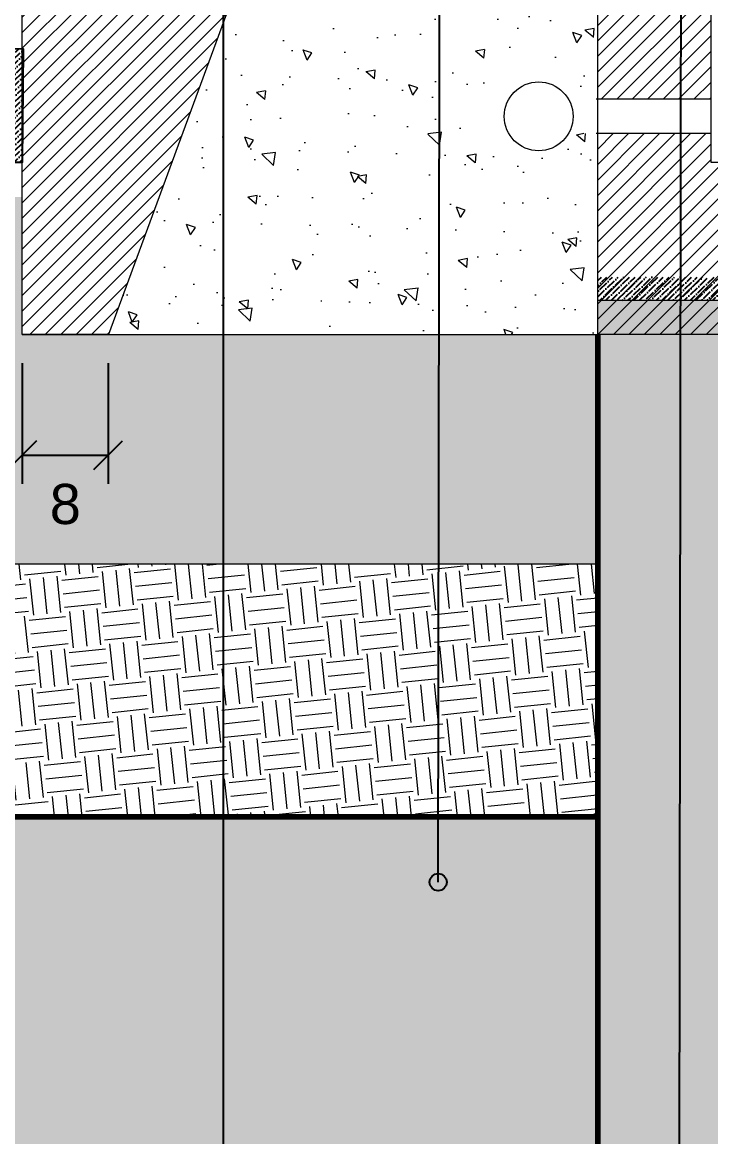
# Model space of a CAD drawing. Header units: metres. Extents: x -325 to 301, y -147 to 149.
# Drawn here: x 63.305 to 63.905, y 76.682 to 77.653 of the extents above; entities that cross this region are included whole.
import ezdxf

# ---------------------------------------------------------------- set-up
doc = ezdxf.new("R2010")
doc.units = ezdxf.units.M
doc.linetypes.add('ACAD_ISO03W100', pattern=[30, 12, -18])
doc.linetypes.add('DASH_1', pattern=[0.4, 0.1, -0.3])
doc.layers.get('Defpoints').update_dxf_attribs({"lineweight": 13})
doc.layers.add('-aux', color=50, linetype='Continuous', plot=False)
doc.layers.add('-AUX_MON', color=3, linetype='Continuous', plot=False)
doc.layers.add('0-TX-1_25', color=7, linetype='Continuous', true_color=0x3f4f7f)
doc.layers.add('EIT_3 TR sorra', color=7, linetype='Continuous', true_color=0xd8ceb0)
doc.layers.add('02-L-Geotextile', color=32, linetype='Continuous')
doc.layers.add('02-L-Waterproofing Membrane', color=152, linetype='Continuous')
for name, color, linetype, lineweight in [('1-CM', 7, 'Continuous', 0), ('3-TR Formigó', 252, 'Continuous', 0), ('3-TR Tot-u', 37, 'Continuous', 0)]:
    doc.layers.add(name, color=color, linetype=linetype, lineweight=lineweight)
doc.layers.add('3-TR grava', color=7, linetype='Continuous', lineweight=5, true_color=0x666666)
doc.layers.add('3-TR tot_u', color=7, linetype='Continuous', lineweight=5, true_color=0x787878)
doc.styles.get("Standard").update_dxf_attribs({"font": 'arial.ttf'})
doc.dimstyles.new('ISO-25', dxfattribs={"dimtxt": 0.1, "dimasz": 0.1, "dimexe": 0.1, "dimexo": 0.1, "dimgap": 0.1, "dimtad": 1, "dimdec": 0, "dimlfac": 100, "dimzin": 9, "dimtxsty": 'Standard', "dimblk": 'OBLIQUE', "dimcen": 0.1, "dimadec": 0, "dimazin": 0, "dimtfac": 1, "dimtdec": 0, "dimtmove": 0, "dimatfit": 3, "dimldrblk": 'OBLIQUE', "dimfxl": 1, "dimarcsym": 0})
pattern_1 = [(44.99999999989516, (-45.99746788525954, 30.80656202230603), (-0.006735192090789537, 0.006735192090814185), [])]

# ---------------------------------------------------------------- blocks, each defined once
blk = doc.blocks.new('_Oblique')
at = {"color": 0, "lineweight": -2}
blk.add_line((-0.499999999995058, -0.4999999998130015), (0.500000000028669, 0.500000000163238), dxfattribs=at)
blk = doc.blocks.new('*D348')
at = {"layer": '0-TX-1_25', "color": 0, "lineweight": -2, "transparency": 16777216}
for p, q in [((63.30522401409755, 77.35607498071103), (63.30522401409755, 77.25109165466331)), ((63.38022406830051, 77.35607498117666), (63.38022406830051, 77.25109165466331)), ((63.30522401409755, 77.27609165466332), (63.38022406830051, 77.27609165466332))]:
    blk.add_line(p, q, dxfattribs=at)
at = {"layer": 'Defpoints', "color": 0, "transparency": 16777216}
for p in [(63.30522401409755, 77.38107498071102), (63.38022406830051, 77.38107498117664), (63.38022406830054, 77.27609165466329)]:
    blk.add_point(p, dxfattribs=at)
at = {"layer": '0-TX-1_25', "color": 0, "lineweight": -2, "transparency": 16777216, "xscale": 0.025, "yscale": 0.025, "zscale": 0.025, "rotation": 180}
blk.add_blockref('_Oblique', (63.30522401409755, 77.27609165466332), dxfattribs=at)
at = {"layer": '0-TX-1_25', "color": 0, "lineweight": -2, "transparency": 16777216, "xscale": 0.025, "yscale": 0.025, "zscale": 0.025}
blk.add_blockref('_Oblique', (63.38022406830051, 77.27609165466332), dxfattribs=at)
at = {"layer": '0-TX-1_25', "color": 0, "transparency": 16777216, "insert": (63.34272404119889, 77.23322160009306), "char_height": 0.035, "attachment_point": 5}
blk.add_mtext('8', dxfattribs=at)
blk = doc.blocks.new('Bench')
at = {"layer": '3-TR Formigó'}
h = blk.add_hatch(dxfattribs=at)
h.set_pattern_fill('ANSI31', color=256, scale=0.002999999999999998, angle=-18.27604261032588, style=0)
h.set_pattern_definition([(44.99999999989514, (-45.49588849255815, 30.80655877431855), (-0.006735192090789539, 0.006735192090814186), [])])
h.paths.add_polyline_path([(0, -4.656612873077393e-10), (0.50157939363271, -3.247521817684174e-06), (0.50157939363271, -0.1000032475218177), (0.2407935219807274, -0.1000032475218177), (0.0750000006519258, -0.5499999993480742), (4.656612873077393e-10, -0.5499999998137355)])
at = {"layer": '1-CM'}
blk.add_lwpolyline([(0, -4.656612873077393e-10), (0.50157939363271, -3.247521817684174e-06), (0.50157939363271, -0.1000032475218177), (0.2407935219807274, -0.1000032475218177), (0.0750000006519258, -0.5499999993480742), (4.656612873077393e-10, -0.5499999998137355)], close=True, dxfattribs=at)
blk = doc.blocks.new('WaterFall Channel')
at = {"layer": '3-TR Formigó'}
h = blk.add_hatch(dxfattribs=at)
h.set_pattern_fill('ANSI31', color=256, scale=0.002999999999999998, angle=-18.27604261032588, style=0)
h.set_pattern_definition(pattern_1)
h.paths.add_polyline_path([(0.09851920045912266, -5.111424252390862e-05), (-1.862645149230957e-09, -4.21903096139431e-05), (-1.586973667144775e-06, -0.3450375250540674), (0.09851920185610652, -0.3450375245884061)])
h = blk.add_hatch(dxfattribs=at)
h.set_pattern_fill('ANSI31', color=256, scale=0.002999999999999998, angle=-18.27604261032588, style=0)
h.set_pattern_definition(pattern_1)
edge = h.paths.add_edge_path()
edge.add_line((0.2775232149288058, -0.3999967519193888), (0.09851920289786673, -0.399983162310834))
edge.add_line((0.0985192027874291, -0.3999831625260413), (0.09850334863473266, -0.3750360802174705))
edge.add_line((0.09850334841758013, -0.3750360794365406), (8.131846438483303e-06, -0.3750389689504763))
edge.add_line((8.132075890898705e-06, -0.3750389693304896), (2.610995292813556e-06, -0.5499805477600215))
edge.add_line((2.610962837934494e-06, -0.5499805477447808), (0.4998713918417007, -0.55001295594018))
edge.add_line((0.4998713918030262, -0.550012955442071), (0.4998762687482911, -0.02505663389764512))
edge.add_arc((0.4898366797715425, -0.02645006636157632), 0.01013582737205396, 7.901811327813464, 96.45579601798397)
edge.add_line((0.4886970412917435, -0.01637851120904088), (0.4156654507110769, -0.02505111455165835))
edge.add_line((0.4156654509715736, -0.02505111368373036), (0.277523214760678, -0.3999967512740903))
at = {"layer": '1-CM'}
blk.add_lwpolyline([(4.656612873077393e-10, -4.656612873077393e-10), (0.09851920325309038, -4.656612873077393e-10), (0.09851920325309038, -0.3999831615947187), (0.2775232149288058, -0.3999967519193888), (0.4156654509715736, -0.02505111368373036), (0.4886970412917435, -0.01637851120904088, -0.4492722296790671), (0.4998762696050107, -0.02630873816087842), (0.4998762682080269, -0.550012955442071), (-2.265442162752151e-06, -0.5499805482104421), (4.656612873077393e-10, -4.656612873077393e-10)], format="xyb", dxfattribs=at)
blk = doc.blocks.new('POINT')
at = {"layer": '0-TX-1_25'}
h = blk.add_hatch(dxfattribs=at)
h.set_pattern_fill('ANGLE', color=256)
h.set_pattern_definition([(0, (-83.74681484067048, -12.72584030761209), (0, 6.985), [5.08, -1.905]), (90, (-83.74681484067048, -12.72584030761209), (-6.985, 4.277078946022131e-16), [5.08, -1.905])])
edge = h.paths.add_edge_path()
edge.add_arc((0, 0), 0.0075, 0, 360)
h = blk.add_hatch(color=256, dxfattribs=at)
h.dxf.hatch_style = 1
edge = h.paths.add_edge_path()
edge.add_arc((0, 0), 0.0075, 0, 360)
blk.add_circle((0, 0), 0.0075, dxfattribs=at)

msp = doc.modelspace()

# ---------------------------------------------------------------- hatches: boundary and pattern name
at = {"layer": '3-TR grava'}
h = msp.add_hatch(dxfattribs=at)
h.set_pattern_fill('GRAVEL', color=256, scale=0.002499999999999999, angle=-65.4594079214056)
h.set_pattern_definition([(162.5533795785944, (62.18200395850295, 81.40587621031517), (-0.7308664413105133, 0.2247454003224839), [0.008543035999999997, -0.8457620909891246]), (119.5103330785944, (62.17385391587575, 81.40843756350726), (0.3742512880765163, -0.6667924889896534), [0.01466011799999999, -1.451351222338099]), (67.05103917859438, (62.16663262968981, 81.42119577462093), (-0.3716630592082972, -0.8677521653213358), [0.010337038, -1.023368069852499]), (201.8142810785944, (62.14190582116905, 81.43713019617859), (1.181651354603073, 0.4697151542846622), [0.013350113, -1.321660935643449]), (227.3742462585944, (62.12951166892185, 81.43216930512222), (0.5612966858302837, 0.6053067655956635), [0.01309084249999999, -1.295995193633599]), (291.8142810785944, (62.12064644968856, 81.42253714477546), (-0.469715154284662, 1.181651354603073), [0.013350113, -1.321660935643449]), (332.2348325485944, (62.12560734074492, 81.41014299252825), (-0.9205000676641384, 0.487190799820997), [0.01765484149999999, -1.747827882856174]), (6.795920448594397, (62.1412294679435, 81.40191851280056), (1.455422802273856, 0.1758798357438445), [0.01666798799999999, -1.650131415047624]), (55.97015769859441, (62.15778035158337, 81.40389089099445), (0.5399387022612131, 0.8049723273507521), [0.01339532499999999, -1.3261386424678]), (109.7769503785944, (62.16527671357812, 81.41499222793391), (0.2323495932458333, -0.6617765230940462), [0.01529283199999999, -0.7493484237499997]), (156.9380298785944, (62.16010224268658, 81.42938303579838), (-0.9518899865877168, 0.403052978445805), [0.01977694799999999, -1.957919312804424]), (73.35466690859441, (62.16743839418382, 81.3796802252017), (0.1619655624356715, 0.5625907985248246), [0.00675011349999999, -0.668264145608599]), (106.0098264785944, (62.16937194899717, 81.38614751140102), (0.2273336257813093, -0.8036782145792247), [0.01284204949999999, -1.271365974925999]), (159.5405920785944, (62.16583007485642, 81.39849150397113), (-0.05776387016626404, -0.02637395122873604), [0.008980233499999985, -0.08082232771069987]), (137.7391825885944, (62.17091556269034, 81.40569984903021), (0.2473974964595234, -0.2360714483909447), [0.004836032999999992, -0.4787655592223494]), (226.3420015685945, (62.16733646999936, 81.40895210140499), (0.1469176592604953, 0.1368857238627072), [0.006839140499999997, -0.3351188247499998]), (325.5043486085944, (62.16261504103187, 81.40400415147546), (0.1946495940143111, -0.120543708048443), [0.01110799149999999, -0.3591574538227498]), (96.10564325859433, (62.17176988203116, 81.39771322656111), (-0.005015967701359904, -0.1419016915615013), [0.00803217849999999, -0.1927724529206998]), (310.9301324125944, (62.15203957828669, 81.44245514610142), (0.4370311227861184, -0.498516847976386), [0.01125219999999998, -1.113970666813473]), (4.886768018594401, (62.15941134350388, 81.43395398573459), (-0.7408983767459327, -0.05905798282647834), [0.009439973499999985, -0.9345553919549988]), (227.7391825885944, (62.18332265606441, 81.40298801680686), (0.236071448391113, 0.2473974964597082), [0.009672002499999995, -0.4739295897223497]), (278.1510517485945, (62.17681815131485, 81.39582983142486), (-0.09044790183450205, 0.6567605553424388), [0.0112522, -1.113970666813499]), (273.9845468585944, (62.1162259787836, 81.4261032963396), (-0.01634201581114443, 0.3415672532887591), [0.01085087999999998, -0.5316933578276491]), (229.3157326785944, (62.11697997877022, 81.41527864003928), (0.5035328153719132, 0.5789328146197839), [0.009091802999999996, -0.9000898345179996]), (1.342001568594393, (62.12582252541043, 81.37603642687647), (0.3415672532877387, 0.01634201583260717), [0.009672002499999995, -0.4739295897223497]), (311.8946167185944, (62.13549190430743, 81.37626294783851), (-0.5739168466802447, 0.6454345072093443), [0.0106445685, -1.053809399504999]), (3.984546858594393, (62.11289928930833, 81.40434072325793), (-0.3415672532888743, -0.01634201580877165), [0.005425439999999991, -0.5371187978276492]), (35.85052455259439, (62.12424008833671, 81.37950225908644), (0.204681529436305, 0.1632596750812058), [0.003237864999999998, -0.3205498741131499]), (100.5043486105944, (62.12686454233273, 81.38139859534954), (0.02135798351994012, -0.1996655617274969), [0.01309084249999999, -0.2487263647267249]), (120.5495980385944, (62.12447794559529, 81.39427006694423), (0.321503382482428, -0.5512647504169873), [0.01213167499999999, -1.201034121583424]), (238.2306596085944, (62.1574162927169, 81.40163049586488), (0.08915378909610928, 0.1105117726299222), [0.009158096999999995, -0.2197944089919999]), (287.6978186685944, (62.15259454439524, 81.39384451210414), (0.332829430610122, -1.034733695266432), [0.01598891899999997, -1.582900226625773]), (355.4859879785944, (62.15745511609745, 81.3786123260257), (-0.5098428960780156, 0.04643782207191866), [0.006537705999999996, -0.6472348079527496]), (24.54059207859439, (62.16397256197385, 81.37809778812797), (0.03138991893752502, 0.08413782139499214), [0.003809999999999998, -0.05968999999999997]), (54.7970292385944, (62.1256833826757, 81.39621656288442), (-0.2988512862779227, -0.4156731392452753), [0.008821673999999996, -0.8733485193299996]), (342.5533795785944, (62.13076887050966, 81.4034249079435), (0.7308664413097111, -0.224745400325036), [0.01708607199999999, -0.8372190549891245]), (294.5405920785944, (62.14706895576407, 81.39830220155932), (0.08413782139499214, -0.03138991893752502), [0.01650999999999999, -0.04698999999999998]), (259.8454385785944, (62.15392618308354, 81.3832835953161), (-0.1406075784639759, -0.7622563603398058), [0.01004023899999999, -0.9939829181034995]), (188.5951961785944, (62.15215604842831, 81.3734006365839), (-0.257429431892943, -0.04773193475317565), [0.009245726999999995, -0.4530412509692998]), (142.1865674385944, (62.14301414855589, 81.37201883821852), (-1.078743774950315, 0.8337740209468908), [0.01505362749999999, -1.490311610573449]), (109.9666708185944, (62.13112159307957, 81.38124811631828), (-0.2850974958072774, 0.7773042633900631), [0.01592573649999998, -1.576646161405998])])
h.paths.add_polyline_path([(63.60647349203255, 75.53142900225953, -1), (63.45647349203254, 75.53142900225953, -1)], flags=16)
h.paths.add_polyline_path([(63.80682710658834, 76.96107121132569), (62.69432465513653, 76.96107344903307), (63.26924760539571, 75.43107057036029), (63.80682416691303, 75.43107057036029)])
at = {"layer": '3-TR Tot-u'}
h = msp.add_hatch(dxfattribs=at)
h.set_pattern_fill('EARTH', color=256, scale=0.005, angle=-84.07414778341365)
h.set_pattern_definition([(275.9258522165863, (62.10525084345201, 76.18109224560615), (0.03485825126725671, -0.02830242601949161), [0.03175, -0.03175]), (275.9258522165863, (62.11709347044328, 76.18232146284011), (0.03485825126725671, -0.02830242601949161), [0.03175, -0.03175]), (275.9258522165863, (62.12893609743455, 76.18355068007406), (0.03485825126725671, -0.02830242601949161), [0.03175, -0.03175]), (5.925852216586344, (62.13329337884295, 76.18001287682162), (0.02830242601949161, 0.03485825126725671), [0.03174999999999994, -0.03174999999999994]), (5.925852216586344, (62.13452259607692, 76.16817024983035), (0.02830242601949161, 0.03485825126725671), [0.03174999999999994, -0.03174999999999994]), (5.925852216586344, (62.13575181331086, 76.15632762283909), (0.02830242601949161, 0.03485825126725671), [0.03174999999999994, -0.03174999999999994])])
h.paths.add_polyline_path([(62.37361428136987, 77.35798827924523), (62.37361428136984, 77.15760473356497), (62.62113165831443, 77.15585693399575), (62.69432465513653, 76.96107344903307), (63.80682628811542, 76.96107121132734), (63.80682752929192, 77.1810740012794), (62.81165552299714, 77.18107512072427), (62.74625331482993, 77.35215262631715)])
at = {"layer": '3-TR tot_u'}
h = msp.add_hatch(dxfattribs=at)
h.set_pattern_fill('AR-CONC', color=256, scale=0.0005, angle=90.27678088138283)
h.set_pattern_definition([(140.2767808813828, (62.10521847513508, 76.42109224581569), (0.007529408319146688, 0.09112977025436622), [0.009525, -0.104775]), (85.2767808813829, (62.10521847513508, 76.42109224581569), (-0.09544218246381948, -0.0180829760590076), [0.00762, -0.08382029208500001]), (190.7282255813828, (62.10584592413198, 76.42868636895358), (-0.08791277024958873, 0.07304679397383136), [0.008095004399999989, -0.0890451222999999]), (136.4609808813828, (62.07981877150203, 76.42096954555566), (0.02036616536872721, 0.135639486306251), [0.01428749999999999, -0.1571624999999998]), (186.9123384913829, (62.08151593833421, 76.43227282597813), (-0.1242850351344667, 0.1181030589831279), [0.01214251157, -0.13356780408]), (81.46093205138288, (62.07981877150203, 76.42096954555566), (-0.1242850351284049, 0.1181030589898943), [0.011429983535, -0.12572986596]), (111.2767808813828, (62.08610734728029, 76.43370007243719), (0.05076579922627469, 0.07605331832968265), [0.009525, -0.104775]), (56.27678088138284, (62.08610734728029, 76.43370007243719), (-0.09224218262257797, 0.03045577347668214), [0.00762, -0.08381999999999999]), (161.7282258813828, (62.0903378305747, 76.44003784896191), (-0.04147638387081798, 0.1065090916350389), [0.008095004399999989, -0.0890449687999999]), (127.7767808813828, (62.10521847513508, 76.42109224581569), (-0.04228448622992289, 0.001340052794281255), [0, -0.082804, 0, -0.08509, 0, -0.0841375]), (97.77678088138283, (62.10521847513508, 76.42109224581569), (-0.05025109645929177, 0.03316746933154464), [0, -0.04851399999999999, 0, -0.080899, 0, -0.03206750000000001]), (57.77678088138285, (62.10535528592499, 76.39277157626485), (0.002536838549615344, 0.0678083435244748), [0, -0.03175, 0, -0.09906000000000001, 0, -0.131445]), (47.77678088138283, (62.105416636055, 76.38007172444833), (-0.01307088239659678, 0.07400231239268362), [0, -0.041275, 0, -0.065786, 0, -0.093345])])
edge = h.paths.add_edge_path()
edge.add_line((63.80679741574625, 77.83107173364228), (63.54601753342885, 77.83107173364228))
edge.add_line((63.54601753342885, 77.83107173364228), (63.38025638041699, 77.38107498160647))
edge.add_line((63.38025638041699, 77.38107498160649), (63.80679534672153, 77.38107276162717))
edge.add_line((63.80679534672151, 77.38107276162717), (63.80679632377866, 77.55603420919614))
edge.add_line((63.80679632377866, 77.55603420919614), (63.78128301706839, 77.55603420938773))
edge.add_arc((63.75530225449245, 77.57103420858681), 0.02999999999999986, 179.9999999999992, 330.00000176630294, ccw=False)
edge.add_arc((63.75530225449245, 77.57103420858681), 0.03000000000000003, 29.999999260610423, 180, ccw=False)
edge.add_line((63.78128301679956, 77.58603420825153), (63.80679644737801, 77.58603420834733))
edge.add_line((63.80679644737802, 77.58603420834733), (63.80679741574626, 77.83107173364228))
h = msp.add_hatch(dxfattribs=at)
h.set_pattern_fill('AR-CONC', color=256, scale=0.0002499999999999998, angle=90.27678088138283)
h.set_pattern_definition([(140.2767808813828, (62.10521847513508, 76.42109224581569), (0.003764704159573342, 0.04556488512718308), [0.004762499999999997, -0.05238749999999997]), (85.2767808813829, (62.10521847513508, 76.42109224581569), (-0.04772109123190971, -0.009041488029503797), [0.003809999999999998, -0.04191014604249998]), (190.7282255813828, (62.10553219963353, 76.42488930738463), (-0.04395638512479434, 0.03652339698691566), [0.004047502199999992, -0.04452256114999992]), (136.4609808813828, (62.09251862331857, 76.42103089568567), (0.0101830826843636, 0.06781974315312546), [0.00714374999999999, -0.07858124999999985]), (186.9123384913829, (62.09336720673465, 76.42668253589692), (-0.0621425175672333, 0.05905152949156391), [0.006071255784999996, -0.06678390203999995]), (81.46093205138288, (62.09251862331857, 76.42103089568567), (-0.06214251756420239, 0.0590515294949471), [0.005714991767499997, -0.06286493297999995]), (111.2767808813828, (62.09566291120768, 76.42739615912645), (0.02538289961313733, 0.0380266591648413), [0.004762499999999997, -0.05238749999999997]), (56.27678088138284, (62.09566291120768, 76.42739615912645), (-0.04612109131128896, 0.01522788673834106), [0.003809999999999998, -0.04190999999999997]), (161.7282258813828, (62.09777815285489, 76.4305650473888), (-0.02073819193540898, 0.05325454581751939), [0.004047502199999992, -0.04452248439999992]), (127.7767808813828, (62.10521847513508, 76.42109224581569), (-0.02114224311496143, 0.0006700263971406273), [0, -0.04140199999999997, 0, -0.04254499999999997, 0, -0.04206874999999997]), (97.77678088138283, (62.10521847513508, 76.42109224581569), (-0.02512554822964587, 0.01658373466577231), [0, -0.02425699999999998, 0, -0.04044949999999997, 0, -0.01603374999999999]), (57.77678088138285, (62.10528688053003, 76.40693191104027), (0.001268419274807671, 0.03390417176223738), [0, -0.01587499999999999, 0, -0.04952999999999997, 0, -0.06572249999999996]), (47.77678088138283, (62.10531755559504, 76.400581985132), (-0.006535441198298388, 0.03700115619634179), [0, -0.02063749999999999, 0, -0.03289299999999998, 0, -0.04667249999999997])])
h.paths.add_polyline_path([(63.80679543663834, 77.38136433719983), (63.305224010655, 77.38078340556717), (63.30496015690798, 77.5008377313329), (62.68972357324714, 77.50556422667415), (62.81165552299711, 77.18107512072433), (63.80679432208518, 77.18107276183969)])
h = msp.add_hatch(dxfattribs=at)
h.set_pattern_fill('AR-CONC', color=256, scale=0.0002499999999999997, angle=92.9928143935928)
h.set_pattern_definition([(142.9928143935928, (-123.3267220144058, -2.435000343739816), (0.00160133854976033, 0.04569209416202706), [0.004762499999999995, -0.05238749999999995]), (87.99281439359284, (-123.3267220144058, -2.435000343739816), (-0.04723904418761809, -0.01129264178091974), [0.003809999999999996, -0.04191014604249996]), (193.4442590935928, (-123.3265885697961, -2.431192681444466), (-0.04563770368725484, 0.03439945236275431), [0.004047502199999992, -0.04452256114999992]), (139.1770143935928, (-123.3394046927549, -2.435663419823041), (0.00695793884922797, 0.0682260934048176), [0.007143749999999992, -0.07858124999999991]), (189.6283720035927, (-123.3388248710781, -2.429977917407748), (-0.06487092434638955, 0.05604051034146583), [0.006071255784999993, -0.06678390203999993]), (84.17696556359282, (-123.3394046927549, -2.435663419823041), (-0.06487092434352237, 0.05604051034498883), [0.005714991767499994, -0.06286493297999993]), (113.9928143935928, (-123.3365655612092, -2.429156311627663), (0.02355245547627941, 0.03918673552424966), [0.004762499999999994, -0.05238749999999994]), (58.99281439359278, (-123.3365655612092, -2.429156311627663), (-0.04679086962607495, 0.01302528763197387), [0.003809999999999996, -0.04190999999999995]), (164.4442593935928, (-123.3346028565734, -2.425890750334747), (-0.02323841438272714, 0.05221202305941412), [0.004047502199999996, -0.04452248439999995]), (130.4928143935928, (-123.3267220144058, -2.435000343739816), (-0.02115024290892982, -0.0003325720948346777), [0, -0.04140199999999996, 0, -0.04254499999999996, 0, -0.04206874999999995]), (100.4928143935928, (-123.3267220144058, -2.435000343739816), (-0.02588315998721204, 0.01537450676871891), [0, -0.02425699999999997, 0, -0.04044949999999996, 0, -0.01603374999999999]), (60.4928143935928, (-123.325982684573, -2.449141530099112), (-0.0003395878614522781, 0.03392619092123889), [0, -0.01587499999999998, 0, -0.04952999999999995, 0, -0.06572249999999992]), (50.49281439359279, (-123.3256511465314, -2.455482869273684), (-0.008281435526141462, 0.03664990282591291), [0, -0.02063749999999996, 0, -0.03289299999999993, 0, -0.04667249999999992])])
h.paths.add_polyline_path([(64.90691454359427, 75.33107173343274), (64.23682397477859, 75.33107173343274), (64.23682897225231, 77.41102511453643), (63.80683348357402, 77.41102588700798), (63.80682448976842, 75.33107103595415), (62.60691454359427, 75.33107122907415), (62.60691454359427, 74.9810712360736), (64.90691454359427, 74.98107130044694)])
at = {"layer": 'EIT_3 TR sorra'}
h = msp.add_hatch(dxfattribs=at)
h.set_pattern_fill('ANSI36', color=256, scale=0.001075000000000009, angle=-1.014200710357327, style=0, double=1)
h.set_pattern_definition([(43.98579928964266, (33.20928256178806, 7.546513950144316), (0.001927275125572214, 0.00660389192404396), [0.008532812500000061, -0.001706562500000013, 0, -0.001706562500000013])])
edge = h.paths.add_edge_path()
edge.add_line((63.305193965906, 77.53083690178525), (63.28554207563931, 77.53099006756153))
edge.add_line((63.28554207563931, 77.53099006756153), (63.28560597833777, 77.53918559818473))
edge.add_arc((63.23718990126559, 77.53956311300853), 0.04841754884855013, 359.5532564991239, 375.5522756252356)
edge.add_line((63.28383470105538, 77.5525447033992), (63.27804995433027, 77.57333017901462))
edge.add_arc((63.33310226017361, 77.58865163823629), 0.05714458409464399, 179.5532547048787, 195.552273831098, ccw=False)
edge.add_line((63.27595941315005, 77.58909720011931), (63.27628009964312, 77.6302247132821))
edge.add_line((63.27628009964312, 77.6302247132821), (63.30596677691275, 77.62999323259052))
edge.add_line((63.30596677691275, 77.62999323259052), (63.305193965906, 77.53083690178525))
edge.add_line((63.305193965906, 77.53083690178525), (63.28554207563931, 77.53099006756153))
h = msp.add_hatch(dxfattribs=at)
h.set_pattern_fill('ANSI36', color=256, scale=0.001075000000000009, angle=-1.014200710357327, style=0, double=1)
h.set_pattern_definition([(43.98579928964266, (62.10525084345201, 81.42109224560615), (0.001927275125572216, 0.006603891924043957), [0.008532812500000073, -0.001706562500000015, 0, -0.001706562500000015])])
h.paths.add_polyline_path([(64.23670650483174, 77.4310093019804), (63.80679884197087, 77.43104171140799), (63.80682797111049, 77.41102547502473), (64.23682345978878, 77.41102552651968)])

# ---------------------------------------------------------------- linework, layer by layer
at = {"layer": '-aux'}
msp.add_lwpolyline([(63.305193965906, 77.53083690178525), (63.28554207563931, 77.53099006756153), (63.28560597833777, 77.53918559818473, 0.06992251114754273), (63.28383470105538, 77.5525447033992), (63.27804995433027, 77.57333017901462, -0.06992251114800961), (63.27595941315005, 77.58909720011931), (63.27628009964312, 77.6302247132821), (63.30596677691275, 77.62999323259052), (63.305193965906, 77.53083690178525), (63.28554207563931, 77.53099006756153)], format="xyb", dxfattribs=at)
at = {"layer": '-AUX_MON'}
for radius in [1.727214042255667, 1.644287805263133]:
    msp.add_circle((63.91953845357284, 76.93327101431024), radius, dxfattribs=at)
at = {"layer": '0-TX-1_25'}
for points in [[(63.48036070917932, 78.16448129652379), (63.48036070917932, 75.53137838083228)], [(63.66775039582208, 76.90410666692111), (63.66980791625781, 78.16448129652834)], [(63.87580924791339, 74.91412308763017), (63.8802195630233, 78.16448129652152)]]:
    msp.add_lwpolyline(points, dxfattribs=at)
at = {"layer": '02-L-Geotextile', "color": 244, "linetype": 'ACAD_ISO03W100', "ltscale": 0.002, "true_color": 0x991b1e, "const_width": 0.005, "elevation": -6.55566464534473e-08}
msp.add_lwpolyline([(62.69432465513653, 76.96107344903307), (63.80682628811542, 76.96107121132734)], dxfattribs=at)
at = {"layer": '02-L-Waterproofing Membrane', "linetype": 'ACAD_ISO03W100', "ltscale": 0.002, "const_width": 0.005}
msp.add_lwpolyline([(62.60702472855525, 75.33107116470083), (63.80682397477418, 75.33106885945982), (63.80695687494939, 77.38104170085516)], dxfattribs=at)
at = {"layer": '1-CM'}
for points in [[(63.30525084363828, 77.53323350164052), (63.30525084363828, 77.5832335009886)], [(63.80682797111049, 77.41102547502473), (63.80679884197406, 77.43104170921157)], [(64.23682345978878, 77.41102552651968), (64.23682345978878, 75.33107175918022), (64.90691454359427, 75.33107170768527), (64.90691454359427, 74.98107130044694), (62.60691454359427, 74.98107130044694), (62.60691454359427, 75.33107116470083), (63.80682397477861, 75.33107116470083), (63.80682797111049, 77.41102547502473), (64.23682345978878, 77.41102552651968)], [(63.30522392331781, 77.38107498114061), (63.80679534672151, 77.38107276162717)], [(62.37361428136984, 77.15760473356495), (62.62113165831443, 77.15585693399575), (62.69432465513653, 76.96107344903307), (63.80682628811542, 76.96107121132734), (63.80682752929192, 77.1810740012794), (62.81165552299714, 77.18107512072427), (62.74625331482993, 77.35215262631715), (62.37361428136984, 77.35798827924522)]]:
    msp.add_lwpolyline(points, dxfattribs=at)
at = {"layer": '1-CM', "linetype": 'DASH_1', "ltscale": 0.05}
for points in [[(63.90533358708555, 77.58603420850766), (63.78131538548107, 77.586034208042)], [(63.90533358801687, 77.55603420824688), (63.78131434985036, 77.55603420917821)]]:
    msp.add_lwpolyline(points, dxfattribs=at)
at = {"layer": '1-CM'}
msp.add_circle((63.75533462280939, 77.57103420837727), 0.02999999999999997, dxfattribs=at)

# ---------------------------------------------------------------- block references
for name, p in [('Bench', (63.30525637976507, 77.93107498095456)), ('WaterFall Channel', (63.80683023657249, 77.93102225742247))]:
    msp.add_blockref(name, p)
at = {"layer": '0-TX-1_25', "rotation": 358.8682194563586}
msp.add_blockref('POINT', (63.66775039582208, 76.90410666692111), dxfattribs=at)

# ---------------------------------------------------------------- dimensions: what is measured, and where the dimension line sits
at = {"layer": '0-TX-1_25'}
dim = msp.add_linear_dim(base=(63.38022406830054, 77.27609165466329), p1=(63.30522401409755, 77.381074980711), p2=(63.38022406830052, 77.38107498117667), dimstyle='ISO-25', override={"dimtxt": 0.035, "dimasz": 0.025, "dimexe": 0.025, "dimexo": 0.025, "dimgap": 0.025, "dimblk1": 'Oblique', "dimblk2": 'Oblique', "dimsah": 1, "dimfxl": 0.1, "dimfxlon": 1, "dimarcsym": 1}, dxfattribs=at)
dim.commit()
dim.dimension.update_dxf_attribs({"geometry": '*D348', "text_midpoint": (63.34272404119891, 77.2760916546633), "dimtype": 160})

doc.saveas('drawing.dxf')
